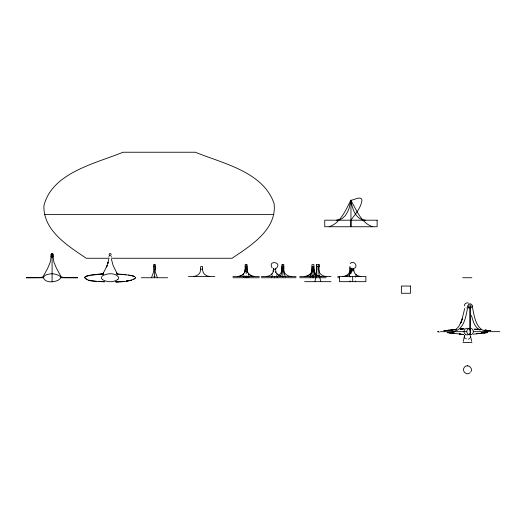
<?xml version="1.0" encoding="UTF-8"?>
<svg xmlns="http://www.w3.org/2000/svg" width="526" height="526" viewBox="0 0 526 526"><rect width="100%" height="100%" fill="white"/><g stroke="black" fill="none" stroke-linecap="round" stroke-linejoin="round"><path stroke-width="0.79" d="M470.073 334.884L470.073 333.043M470.066 332.235L470.073 304.541M193.397 276.426L195.278 276.157A7.456 4.438 -50 0 0 198.341 274.48L199.157 273.698A3.952 2.663 -52.6 0 0 199.965 272.501L200.584 270.384L200.623 266.616L202.589 266.603L202.628 270.384L203.246 272.501A3.952 2.663 52.6 0 0 204.055 273.698L204.87 274.48A7.456 4.438 50 0 0 207.934 276.157L209.815 276.426M310.498 273.698L309.683 274.48A7.607 4.53 -50 0 1 306.04 276.295L304.738 276.426L306.625 276.157A7.456 4.438 -50 0 0 309.683 274.48A4.675 3.156 -52.6 0 0 310.445 273.757A3.984 2.689 -52.6 0 0 311.418 272.264L311.957 269.989L311.964 264.637L313.93 264.637L313.937 269.989L314.476 272.264A3.984 2.689 52.6 0 0 315.455 273.757A4.675 3.156 52.6 0 0 316.211 274.473A7.456 4.438 50 0 0 319.275 276.157L321.156 276.426L319.9 276.308A7.607 4.53 50 0 1 316.211 274.493L315.396 273.698M275.466 268.457L276.012 272.264A3.984 2.689 52.6 0 0 276.992 273.757A4.675 3.156 52.6 0 0 277.748 274.473A7.456 4.438 50 0 0 280.812 276.157L282.692 276.426M313.93 269.174L314.587 272.501M351.94 270.969L351.822 268.247M355.688 281.666L355.707 281.219M355.911 276.748L356.01 274.519A7.456 4.432 50 0 0 359.041 276.163L360.908 276.426M470.474 337.199L470.362 336.029M51.101 254.499L50.864 258.47A16.733 6.851 -56.1 0 1 49.944 262.921L47.656 268.345L42.935 276.88L39.779 277.649L26.32 277.748L43.467 277.741C44.092 274.73 47.971 274.217 50.516 273.875A18.726 18.726 0 0 1 53.652 273.875C72.575 277.366 46.84 287.446 43.467 277.741M351.736 268.806L351.059 272.501A3.952 2.663 -52.6 0 1 350.25 273.698L349.435 274.48M108.948 257.017L108.987 256.497M464.307 305.882C464.234 303.818 466.588 302.24 468.469 303.094M243.249 276.992L243.367 275.999M243.518 274.756L243.637 273.757A3.984 2.689 -52.6 0 0 244.616 272.264L245.142 270.18L245.162 264.637L247.128 264.637L247.135 269.989L247.674 272.264A3.984 2.689 52.6 0 0 248.647 273.757A4.675 3.156 52.6 0 0 249.409 274.473A7.456 4.438 50 0 0 252.467 276.157L254.354 276.426L253.091 276.308A7.607 4.53 50 0 1 249.403 274.493L248.594 273.698M271.587 276.992L271.705 275.999M271.857 274.756L271.981 273.757A3.984 2.689 -52.6 0 0 272.955 272.264L273.5 268.457M310.051 276.992L310.445 273.757M353.571 268.247L353.452 270.969M108.777 259.213L107.048 265.696L102.688 274.394M246.944 268.806L247.003 267.662M115.773 281.798L118.534 281.693L115.845 281.798C120.382 283.113 148.03 278.188 128.528 275.078M437.737 331.604C440.67 330.729 435.456 331.847 439.361 332.07M111.427 258.259L232.078 258.259C250.488 245.846 277.097 229.474 274.099 203.7C263.375 171.739 222.833 163.494 195.356 152.238L122.985 152.238C96.1 163.33 51.857 172.607 43.908 205.83C43.165 230.717 68.17 246.03 86.264 258.259L109.217 258.259M464.714 308.453L461.729 320.571M155.433 267.662L155.19 269.983A8.81 5.115 69.7 0 0 155.44 272.435L157.438 277.741M283.803 267.662L283.56 269.983A8.81 5.115 69.7 0 0 283.81 272.435L285.454 277.044M313.93 267.662L313.687 269.983A8.81 5.115 69.7 0 0 313.943 272.435L315.58 277.044M464.583 335.364L463.274 341.4M468.008 305.77C465.891 315.422 464.714 330.644 452.228 331.669M314.831 281.666L316.823 273.421L316.836 267.662A13.058 0.901 -85.2 0 0 316.507 264.644L319.131 264.637L319.131 266.603A11.085 0.894 84.4 0 0 318.802 269.174L319.46 272.501A3.952 2.663 52.6 0 0 320.268 273.698L321.084 274.48A7.456 4.438 50 0 0 324.147 276.157L326.028 276.426M462.433 318.447L462.078 319.558M462.111 319.46L460.526 323.477M349.192 275.019L349.941 272.435A8.81 5.115 -69.7 0 0 350.198 269.983L349.954 267.662M460.954 322.53L461.355 321.557L458.567 326.797L455.385 329.96M244.136 275.69L243.512 277.044M272.475 275.69L271.857 277.044M280.516 276.36L281.831 272.435A8.81 5.115 -69.7 0 0 282.081 269.983L281.837 267.662M244.505 272.501L245.162 269.174L247.128 269.174L247.785 272.501M311.307 272.501L311.964 269.174M464.813 335.483L464.458 336.903L464.813 338.33M310.32 277.044L311.957 272.435A8.81 5.115 -69.7 0 0 312.207 269.983L311.964 267.662M135.701 277.649L133.216 279.648M245.491 276.426L246.142 277.741L246.799 276.426M151.462 277.741L153.46 272.435A8.81 5.115 -69.7 0 0 153.71 269.983L153.467 264.637L155.433 264.637L155.433 269.174M103.254 273.369L103.556 272.797M470.783 371.994C473.696 368.075 467.305 363.328 464.399 367.26C461.263 370.692 466.562 375.998 469.994 372.855M103.635 273.993C97.31 274.611 90.419 274.21 84.647 277.103C87.783 283.021 98.526 280.568 104.326 281.791M246.799 277.741L247.713 276.426M350.165 263.546C353.156 259.686 358.653 265.748 354.517 268.345M243.696 273.698L242.88 274.48A7.456 4.438 -50 0 1 239.817 276.157L237.962 276.426L239.231 276.301A7.607 4.53 -50 0 0 242.887 274.493A4.675 3.156 -52.6 0 0 243.637 273.763M117.752 279.562C113.327 282.449 106.89 282.449 102.465 279.562A3.189 3.189 0 0 1 101.788 278.721L101.511 277.932A1.611 1.611 0 0 1 101.531 277.314L102.162 276.222A4.372 4.372 0 0 1 102.8 275.663C107.475 273.093 115.306 272.593 118.679 277.314A1.611 1.611 0 0 1 118.705 277.932L118.521 278.524A3.143 3.143 0 0 1 117.752 279.562M276.025 268.51C283.231 262.027 267.162 259.64 272.166 267.938M86.645 276.117L85.909 276.374L88.342 275.67M131.625 280.148L126.424 281.075M101.676 274.099L97.001 274.454L103.333 274.007L91.603 275.091M90.511 275.262L88.283 275.69L90.426 275.276M329.164 226.745C340.572 223.011 345.786 209.9 350.973 199.998L350.934 226.745L350.934 220.177C355.32 214.016 361.073 207.869 361.973 200.11L361.447 198.848L360.185 198.151L358.088 198.111L350.934 200.445L349.034 208.48L347.476 212.162L345.299 215.614L342.406 218.375L340.664 219.349L336.522 220.197M126.457 281.075L128.692 280.746M476.293 333.839L481.099 333.228M477.601 333.688L479.87 333.399M476.609 333.806L473.393 334.22M486.274 332.642L480.836 333.267M462.597 328.901L461.493 329.026L463.491 328.809M461.282 329.046L462.426 328.921M449.631 330.183L446.396 330.538L452.36 329.92L450.256 330.118M453.359 329.815L451.716 329.986L455.779 329.585L453.728 329.776M462.255 328.941L460.664 329.098M452.676 329.887L453.011 329.848L450.953 330.052M445.732 330.584L449.342 330.21L444.174 330.709L447.935 330.381L444.621 330.67M456.489 329.506L454.51 329.703M485.386 332.734L484.032 332.866L484.413 332.833M463.123 328.849L464.142 328.743L463.307 328.829M460.467 329.118L461.762 329M460.27 329.138L461.604 329.013M443.793 330.742L447.587 330.427L444.174 330.709M121.407 281.535L123.991 281.331L115.878 281.791M266.274 276.426L268.155 276.157A7.456 4.438 -50 0 0 271.219 274.48A4.675 3.156 -52.6 0 0 271.981 273.757M309.61 276.426L311.491 276.157A7.456 4.438 -50 0 0 314.555 274.48L315.37 273.698A3.952 2.663 -52.6 0 0 316.179 272.501L316.836 269.174A11.085 0.894 -84.4 0 0 316.507 266.603L316.507 264.637M342.728 276.426L344.609 276.157A7.456 4.438 -50 0 0 347.673 274.48L348.488 273.698A3.952 2.663 -52.6 0 0 349.297 272.501L349.915 270.384L349.954 266.38M344.491 276.426L346.351 276.157A7.456 4.432 -50 0 0 349.389 274.519L349.488 276.748M44.434 214.523L273.908 214.523M153.467 266.603L155.433 266.603M245.162 266.603L247.128 266.603M281.837 266.603L283.803 266.603M311.964 266.603L313.93 266.603M316.507 266.603L319.131 266.603M245.405 267.662L245.392 269.391M200.623 269.174L202.589 269.174M273.5 269.174L275.466 269.174M153.796 276.426L155.104 276.426M188.42 276.426L214.792 276.426M232.959 276.426L259.331 276.426M261.304 276.426L296.006 276.426M299.761 276.426L330.999 276.426M337.751 276.426L365.879 276.426L365.879 281.666L339.513 281.666L339.513 276.426M60.7 277.741L77.592 277.735M141.264 277.741L167.636 277.741M232.959 277.741L259.331 277.741M261.304 277.741L296.006 277.741M299.761 277.741L326.133 277.741M337.751 277.741L339.651 277.741M462.683 277.741L471.855 277.741M304.633 281.666L330.999 281.666M440.446 331.669L466.641 331.669M473.499 331.669L499.7 331.669M462.985 342.544L471.973 342.544M77.519 277.748L64.389 277.649L61.233 276.88L56.519 268.345L54.224 262.921A16.733 6.851 56.1 0 1 53.297 258.463L53.067 254.499A0.98 0.98 0 0 0 51.594 253.65A0.98 0.98 0 0 0 51.594 255.347A0.98 0.98 0 0 0 53.067 254.499M291.029 276.426L289.149 276.157A7.456 4.438 50 0 1 286.085 274.48L285.27 273.698A3.952 2.663 52.6 0 1 284.461 272.501L283.81 269.989L283.803 264.637L281.837 264.637L281.831 269.989L281.18 272.501A3.952 2.663 -52.6 0 1 280.371 273.698L279.556 274.48A7.456 4.438 -50 0 1 278.346 275.335M451.617 332.813L454.043 332.886L447.172 332.642L454.05 332.886M104.437 281.798L98.816 281.535M119.796 274.178L128.607 275.091M467.476 365.807L467.864 365.826M116.575 273.993L120.125 274.204M116.89 274.007L118.534 274.099M121.434 274.296L125.951 274.743M358.831 276.42L357.884 276.308M490.837 330.742L486.701 330.381L490.462 330.709M478.147 329.506L479.712 329.664L475.833 329.289L480.527 329.743M490.015 330.67L485.294 330.21L488.233 330.538L486.024 330.295M474.169 329.118L477.371 329.427M478.857 329.585L480.909 329.776M448.362 332.642L450.598 332.866L447.113 332.511M365.346 220.197C355.596 219.677 352.111 208.592 350.934 200.445C356.51 210.078 361.283 223.142 372.71 226.745M474.754 329.177L476.536 329.355M485.57 330.243L488.904 330.584M487.918 331.669C475.432 330.644 474.255 315.422 472.138 305.77M96.225 281.331L88.592 280.148M484.702 330.15L488.233 330.538L485.005 330.183M449.25 332.734L460.842 334.161L459.211 333.964M463.064 334.444L462.071 334.312L463.419 334.483L459.665 334.023M129.698 275.262L133.565 276.117M134.301 276.374L133.624 276.13M87 279.648L84.515 277.649M479.252 329.96L477.93 328.914L478.851 329.67C473.946 325.18 473.808 322.99 471.375 315.403M355.964 274.48L355.149 273.698A3.952 2.663 52.6 0 1 354.34 272.501L353.682 269.174A11.059 0.894 84.4 0 1 353.689 268.451M244.577 276.426L245.491 277.741M117.528 274.394L113.169 265.696L111.433 259.213M116.963 273.369L117.259 273.914L116.654 272.797M277.117 277.044L276.492 275.69M248.772 277.044L248.154 275.69M320.807 281.666L318.809 273.421L318.802 267.662A13.058 0.901 85.2 0 1 319.131 264.644M471.658 341.308L470.514 336.114M352.085 271.133L351.92 268.595M315.455 273.757L315.843 276.992M276.992 273.757L277.11 274.756M277.261 275.999L277.38 276.992M248.647 273.757L248.772 274.756M248.923 275.999L249.041 276.992M111.216 256.405L111.269 257.017M273.684 268.806L273.744 269.983A8.81 5.115 -69.7 0 1 273.599 271.81M349.691 281.219L349.711 281.666M470.073 305.882L470.073 330.394M355.32 276.426L355.32 277.084M355.32 281.015L355.32 281.666M353.682 268.51L353.682 269.174L351.716 269.174A11.059 0.894 -84.4 0 0 351.71 268.451M352.696 276.426L352.696 281.666M351.716 268.51L351.71 269.989A8.81 5.115 69.7 0 0 351.743 271.192M350.934 268.082L350.934 273.711M350.079 276.426L350.079 277.084M350.079 281.015L350.079 281.666M313.601 276.426L313.601 277.741M312.95 266.38L312.95 277.044M312.293 276.426L312.293 277.741M282.824 264.637L282.824 277.044M274.487 276.426L274.487 277.741M246.142 264.637L246.142 273.559M246.142 275.69L246.142 277.741M154.453 264.637L154.453 277.741M52.087 253.519L52.087 281.666M275.479 272.435A8.81 5.115 69.7 0 1 275.368 271.81M245.386 270.588A8.81 5.115 -69.7 0 1 245.261 271.81M247.135 272.435A8.81 5.115 69.7 0 1 246.95 271.192M466.332 338.928A2.288 2.163 47.3 0 1 465.727 338.409M468.403 339.152A2.387 2.387 0 0 0 468.627 339.04A2.117 2.117 0 0 0 469.567 338.133M466.345 307.993A2.288 2.163 47.3 0 1 466.148 307.881M469.166 307.48A2.117 2.117 0 0 1 468.475 308.032M108.224 262.244L107.889 263.401L108.224 262.244M107.067 265.663L106.541 266.879L107.067 265.663M98.783 274.296L97.185 274.434L98.783 274.296M487.451 332.642L481.395 332.866L487.464 332.642M377.135 220.197L324.739 220.197L324.739 226.745L377.135 226.745L377.135 220.197M410.523 286.045L401.377 286.045L401.364 293.265L410.523 293.265L410.536 286.045M109.612 255.353A0.986 0.986 0 0 0 111.091 254.499A0.986 0.986 0 0 0 109.618 253.644A0.986 0.986 0 0 0 109.612 255.353M51.594 257.155A0.98 0.98 0 0 0 53.067 256.307A0.98 0.98 0 0 0 51.594 255.458A0.98 0.98 0 0 0 51.594 257.155M465.595 334.444A3.32 3.32 0 0 0 470.638 331.669A3.32 3.32 0 0 0 465.714 328.691A3.32 3.32 0 0 0 465.595 334.444M469.008 307.651A2.071 2.071 0 0 0 472.144 305.922A2.071 2.071 0 0 0 469.067 304.067A2.071 2.071 0 0 0 469.008 307.651M468.429 334.451A3.287 3.287 0 0 0 473.361 331.604A3.287 3.287 0 0 0 468.429 328.757A3.287 3.287 0 0 0 468.429 334.451"/></g></svg>
